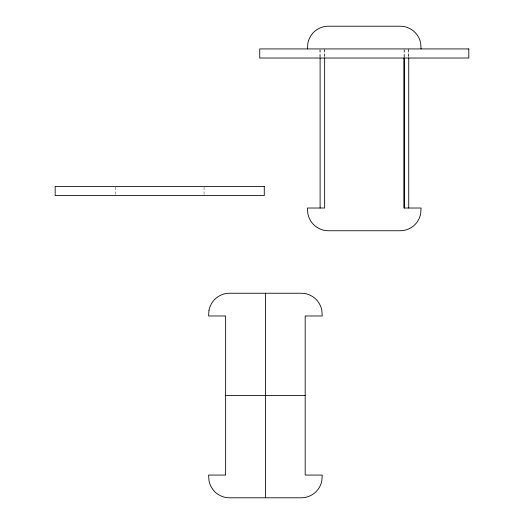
<?xml version="1.0" encoding="UTF-8"?>
<svg xmlns="http://www.w3.org/2000/svg" width="524" height="524" viewBox="0 0 524 524"><rect width="100%" height="100%" fill="white"/><g stroke="black" fill="none" stroke-linecap="round" stroke-linejoin="round"><path stroke-width="0.39" stroke-dasharray="2.62 1.97" d="M408.74 48.929L408.74 57.083M408.596 49.688L408.596 57.26M404.194 49.741L404.194 57.083M404.05 49.688L404.05 57.332M324.651 48.929L324.651 57.083M324.5 49.688L324.5 57.332M320.105 49.741L320.105 57.083M319.954 49.688L319.954 57.26M204.046 187.186L204.046 194.764M115.404 187.186L115.404 194.764"/><path stroke-width="0.79" d="M225.634 395.528L305.184 395.528M421.093 48.929L420.674 43.119A21.392 21.392 0 0 0 415.06 32.416C411.235 28.565 405.989 26.279 400.552 26.2L327.998 26.2C322.561 26.279 317.315 28.565 313.49 32.422A21.392 21.392 0 0 0 307.876 43.119L307.457 48.929M408.74 57.902L408.74 208.021M404.194 57.902L404.194 208.021M404.05 58.112L404.05 208.021L421.093 208.021L420.674 213.831A21.392 21.392 0 0 1 415.06 224.527C411.235 228.385 405.989 230.671 400.552 230.75L327.998 230.75C322.561 230.671 317.315 228.385 313.49 224.527A21.392 21.392 0 0 1 307.876 213.831L307.457 208.021L324.651 208.021L324.651 57.902M320.105 57.902L320.105 208.021M265.406 293.25L265.406 497.8M209.011 310.169L208.591 315.979L225.634 315.979L225.634 475.072L208.591 475.072L209.011 480.881A21.392 21.392 0 0 0 214.624 491.584C218.449 495.435 223.696 497.721 229.132 497.8L301.686 497.8C307.123 497.721 312.37 495.435 316.195 491.578A21.392 21.392 0 0 0 321.808 480.881L322.227 475.072L305.184 475.072L305.184 315.979L322.227 315.979L321.808 310.169A21.392 21.392 0 0 0 316.195 299.473C312.37 295.615 307.123 293.329 301.686 293.25L229.132 293.25C223.696 293.329 218.449 295.615 214.624 299.473A21.392 21.392 0 0 0 209.011 310.169M468.823 48.929L259.727 48.929L259.727 58.02L468.823 58.02L468.823 48.929M264.273 186.433L55.177 186.433L55.177 195.524L264.273 195.524L264.273 186.433"/></g></svg>
